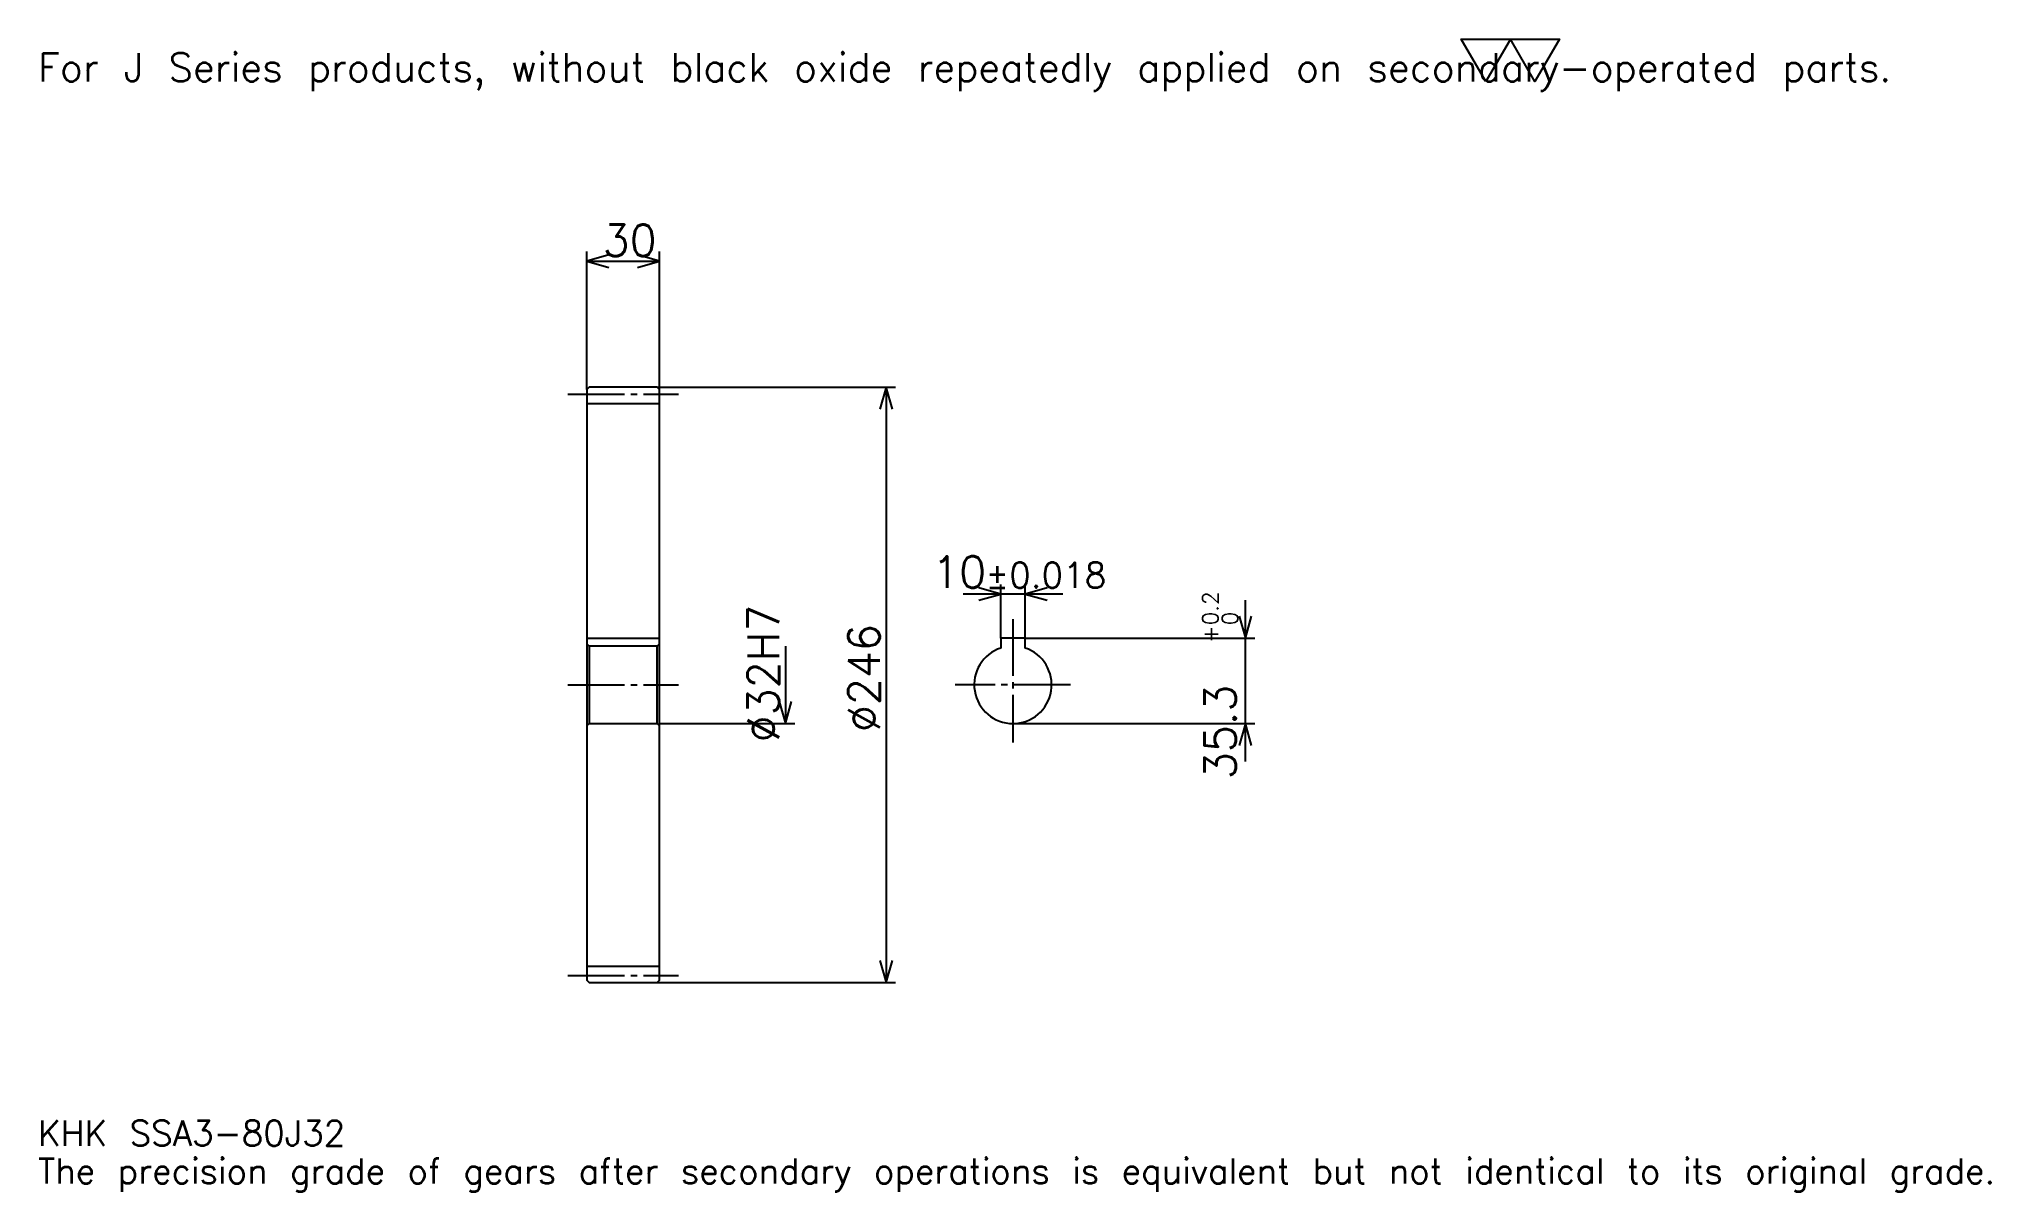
# Model space of a CAD drawing. Extents: x 26 to 833, y 10 to 486.
import ezdxf

# ---------------------------------------------------------------- set-up
doc = ezdxf.new("R2010")
doc.units = 0
doc.linetypes.add('DASHDOT', pattern=[31.20652, 23.404891, -2.600543, 2.600543, -2.600543])
doc.layers.get('0').update_dxf_attribs({"linetype": 'CONTINUOUS'})
doc.layers.add('DASHDOT', color=6, linetype='DASHDOT')
doc.styles.add('KANJI', font='TXT', dxfattribs={"bigfont": 'BIGFONT'})

msp = doc.modelspace()

# ---------------------------------------------------------------- linework, layer by layer
at = {"color": 5}
for p, q in [((252.758148, 341.971466), (252.758148, 397.883148)), ((282.758148, 341.971466), (282.758148, 397.883148)), ((252.758148, 393.98233), (282.758148, 393.98233)), ((252.758148, 340.971466), (252.758148, 341.971466)), ((281.758148, 341.971466), (282.758148, 341.971466)), ((282.758148, 341.971466), (380.278534, 341.971466)), ((282.758148, 340.971466), (282.758148, 341.971466)), ((376.377716, 341.971466), (376.377716, 95.971466)), ((423.785339, 238.271469), (423.785339, 260.376099)), ((433.785339, 238.271469), (433.785339, 260.376099)), ((449.38858, 256.475281), (408.182068, 256.475281)), ((524.804321, 187.36821), (524.804321, 253.874725)), ((334.769012, 234.971466), (334.769012, 202.971466)), ((433.785339, 238.271469), (528.7052, 238.271469)), ((282.758148, 202.971466), (338.66983, 202.971466)), ((428.785339, 202.971466), (528.7052, 202.971466)), ((281.758148, 95.971466), (282.758148, 95.971466)), ((282.758148, 95.971466), (380.278534, 95.971466))]:
    msp.add_line(p, q, dxfattribs=at)
at = {"color": 4}
for p, q in [((252.758148, 335.221466), (282.758148, 335.221466)), ((252.758148, 238.271469), (282.758148, 238.271469)), ((282.758148, 235.971466), (281.758148, 234.971466)), ((252.758148, 201.971466), (253.758148, 202.971466)), ((282.758148, 201.971466), (281.758148, 202.971466)), ((252.758148, 102.721466), (282.758148, 102.721466))]:
    msp.add_line(p, q, dxfattribs=at)
at = {"color": 7}
msp.add_lwpolyline([(624.130432, 468.097839), (613.988342, 485.677521), (654.556763, 485.677521), (644.414673, 468.097839), (634.272522, 485.677521), (624.130432, 468.097839)], dxfattribs=at)
at = {"color": 5}
for points in [[(261.860046, 396.582886), (252.758148, 393.98233), (261.860046, 391.381775)], [(273.65625, 391.381775), (282.758148, 393.98233), (273.65625, 396.582886)], [(378.978271, 332.869568), (376.377716, 341.971466), (373.777161, 332.869568)], [(414.683411, 253.874725), (423.785339, 256.475281), (414.683411, 259.075806)], [(442.887207, 259.075806), (433.785339, 256.475281), (442.887207, 253.874725)], [(522.203796, 247.373367), (524.804321, 238.271469), (527.404907, 247.373367)], [(332.168457, 212.073364), (334.769012, 202.971466), (337.369568, 212.073364)], [(527.404907, 193.869568), (524.804321, 202.971466), (522.203796, 193.869568)], [(373.777161, 105.073364), (376.377716, 95.971466), (378.978271, 105.073364)]]:
    msp.add_lwpolyline(points, dxfattribs=at)
at = {"color": 4}
for points in [[(252.758148, 201.971466), (252.758148, 96.971466), (253.758148, 95.971466), (281.758148, 95.971466), (282.758148, 96.971466), (282.758148, 340.971466), (281.758148, 341.971466), (253.758148, 341.971466), (252.758148, 340.971466), (252.758148, 201.971466)], [(252.758148, 235.971466), (253.758148, 234.971466), (253.758148, 202.971466), (281.758148, 202.971466), (281.758148, 234.971466), (253.758148, 234.971466)], [(433.785339, 234.170151), (433.785339, 238.271469), (423.785339, 238.271469), (423.785339, 234.170151)]]:
    msp.add_lwpolyline(points, dxfattribs=at)
msp.add_arc((428.785339, 218.971466), 16, 108.209957329, 71.790042671, dxfattribs=at)
at = {"layer": 'DASHDOT', "color": 7}
for p, q in [((244.956512, 338.971466), (290.559784, 338.971466)), ((428.785339, 246.07309), (428.785339, 195.16983)), ((244.956512, 218.971466), (290.559784, 218.971466)), ((452.586975, 218.971466), (404.983704, 218.971466)), ((244.956512, 98.971466), (290.559784, 98.971466))]:
    msp.add_line(p, q, dxfattribs=at)

# ---------------------------------------------------------------- texts
at = {"color": 7, "style": 'KANJI'}
for s, height, p in [('For J Series products, without black oxide repeatedly applied on secondary-operated parts.', 11.702446, (26.005434, 468.097839)), ('30', 13.002717, (259.306396, 396.062744)), ('10', 13.002717, (395.443787, 259.075806)), ('%%p0.018', 10.402174, (417.416779, 259.075806)), ('KHK SSA3-80J32', 10.402174, (26.005434, 28.605978)), ('The precision grade of gears after secondary operations is equivalent but not identical to its original grade.', 10.402174, (26.005434, 13.002717))]:
    msp.add_text(s, height=height, dxfattribs=at).set_placement(p)
for s, height, p in [('%%c32H7', 13.002717, (332.168457, 195.241516)), ('0.2', 6.501359, (513.622009, 243.578491)), ('%%c246', 13.002717, (373.777161, 199.467392)), ('+', 6.501359, (513.622009, 236.296967)), ('0', 6.501359, (521.683716, 243.578491)), ('35.3', 13.002717, (520.903564, 180.016052))]:
    msp.add_text(s, height=height, rotation=90, dxfattribs=at).set_placement(p)

doc.saveas('drawing.dxf')
